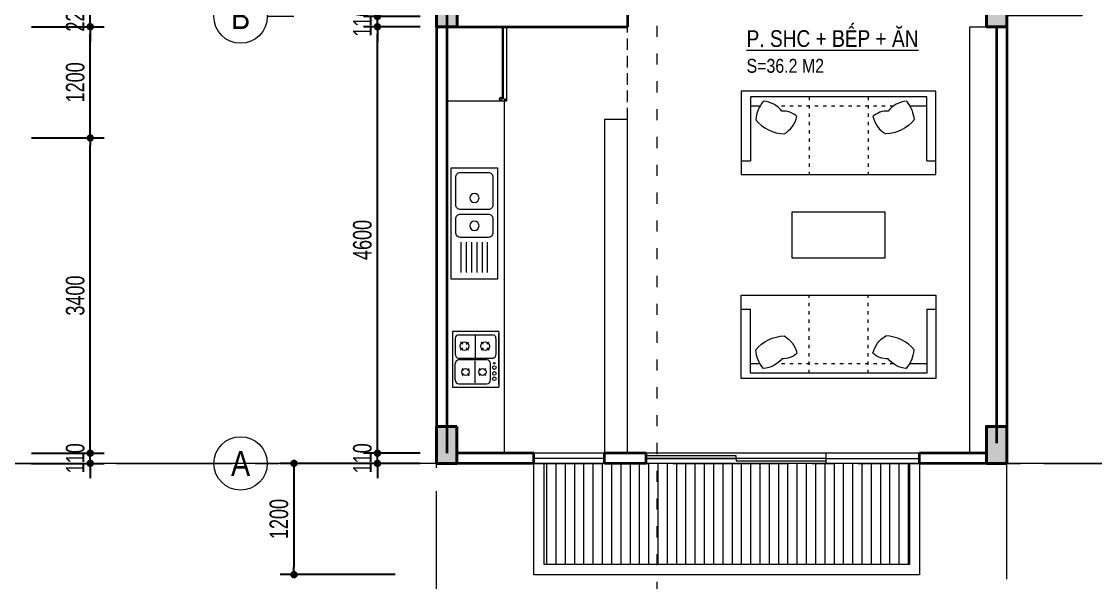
# Model space of a CAD drawing. Header units: millimetres. Extents: x 942520 to 1056220, y -189448 to -147448.
# Drawn here: x 966212 to 977795, y -179511 to -173459 of the extents above; entities that cross this region are included whole.
import ezdxf
from ezdxf.enums import TextEntityAlignment as Align

# ---------------------------------------------------------------- set-up
doc = ezdxf.new("R2010")
doc.units = ezdxf.units.MM
doc.header["$MEASUREMENT"] = 0
doc.header["$PDMODE"] = 2
doc.header["$PDSIZE"] = 1
for name, pattern in [('ACAD_ISO03W100', [30, 12, -18]), ('CENTER', [2, 1.25, -0.25, 0.25, -0.25]), ('HIDDEN2', [0.1875, 0.125, -0.0625])]:
    doc.linetypes.add(name, pattern=pattern)
doc.layers.get('DEFPOINTS').update_dxf_attribs({"color": 1})
for name, color, linetype, lineweight in [('DWGshare.com_1', 7, 'Continuous', 35), ('DWGshare.com_10', 126, 'Continuous', 13), ('DWGshare.com_11', 142, 'Continuous', 15), ('DWGshare.com_12', 139, 'CENTER', 9), ('DWGshare.com_15', 251, 'HIDDEN2', 9), ('DWGshare.com_2', 1, 'Continuous', 40), ('DWGshare.com_3', 125, 'Continuous', 18), ('DWGshare.com_4', 159, 'Continuous', 9), ('DWGshare.com_6', 122, 'Continuous', 18), ('DWGshare.com_8', 250, 'Continuous', 5)]:
    doc.layers.add(name, color=color, linetype=linetype, lineweight=lineweight)
doc.layers.add('DWGshare.com_18', color=40, linetype='Continuous', lineweight=9, plot=False)
doc.styles.add('DWGshare.com_1', font='VHARIALN.TTF')
doc.styles.add('DWGshare.com_3', font='VHARIALN.TTF', dxfattribs={"width": 0.85})
doc.dimstyles.new('DWGshare.com_1', dxfattribs={"dimscale": 100, "dimtxt": 1.8, "dimasz": 0.8, "dimexe": 1.5, "dimexo": 0, "dimgap": 0.6, "dimtad": 1, "dimdec": 0, "dimlfac": 2, "dimzin": 0, "dimdsep": 46, "dimtxsty": 'DWGshare.com_3', "dimblk": 'DWGshare.com_38', "dimcen": 0, "dimclrd": 256, "dimclre": 256, "dimclrt": 124, "dimazin": 2, "dimtfac": 0.75, "dimtdec": 0, "dimtix": 1, "dimtmove": 2, "dimatfit": 2, "dimfxl": 1, "dimtolj": 1, "dimtzin": 0, "dimarcsym": 0})

# ---------------------------------------------------------------- blocks, each defined once
blk = doc.blocks.new('DWGshare.com_38')
at = {"color": 0, "linetype": 'ByBlock', "lineweight": -2}
blk.add_line((-0.5, 0), (-1, 0), dxfattribs=at)
at = {"color": 0, "linetype": 'ByBlock', "const_width": 0.5}
blk.add_lwpolyline([(-0.25, 0, 1), (0.25, 0, 1)], format="xyb", close=True, dxfattribs=at)
blk = doc.blocks.new('*D52')
at = {"layer": 'DEFPOINTS', "color": 0, "linetype": 'Continuous', "transparency": 16777216}
for p in [(966319, -178116), (966954, -178116), (966319, -178226)]:
    blk.add_point(p, dxfattribs=at)
at = {"layer": 'DWGshare.com_10', "linetype": 'Continuous', "lineweight": -2, "transparency": 16777216}
for p, q in [((966954, -178036), (966954, -177956)), ((966319, -178116), (967104, -178116)), ((966954, -178226), (966954, -178116)), ((966319, -178226), (967104, -178226)), ((966954, -178306), (966954, -178386))]:
    blk.add_line(p, q, dxfattribs=at)
at = {"layer": 'DWGshare.com_10', "linetype": 'Continuous', "lineweight": -2, "transparency": 16777216, "xscale": 80, "yscale": 80, "zscale": 80}
for p, rotation in [((966954, -178116), 270), ((966954, -178226), 90)]:
    blk.add_blockref('DWGshare.com_38', p, dxfattribs=dict(at, rotation=rotation))
at = {"layer": 'DWGshare.com_10', "color": 124, "linetype": 'Continuous', "transparency": 16777216, "insert": (966792, -178171), "char_height": 200, "attachment_point": 5, "rotation": 90, "style": 'DWGshare.com_3'}
blk.add_mtext('\\A1;110', dxfattribs=at)
blk = doc.blocks.new('DWGshare.com_108')
at = {"color": 0, "linetype": 'ByBlock', "lineweight": -2}
for p, q in [((-1, 0.17), (0, 0)), ((-1, 0.17), (-1, -0.17)), ((0, 0), (-1, -0.17))]:
    blk.add_line(p, q, dxfattribs=at)
blk = doc.blocks.new('*D53')
at = {"layer": 'DEFPOINTS', "color": 0, "linetype": 'Continuous', "transparency": 16777216}
for p in [(966319, -174716), (966954, -174716), (966319, -178116)]:
    blk.add_point(p, dxfattribs=at)
at = {"layer": 'DWGshare.com_10', "linetype": 'Continuous', "lineweight": -2, "transparency": 16777216}
for p, q in [((966319, -174716), (967104, -174716)), ((966954, -178036), (966954, -174796)), ((966319, -178116), (967104, -178116))]:
    blk.add_line(p, q, dxfattribs=at)
at = {"layer": 'DWGshare.com_10', "linetype": 'Continuous', "lineweight": -2, "transparency": 16777216, "xscale": 80, "yscale": 80, "zscale": 80}
for p, rotation in [((966954, -174716), 90), ((966954, -178116), 270)]:
    blk.add_blockref('DWGshare.com_38', p, dxfattribs=dict(at, rotation=rotation))
at = {"layer": 'DWGshare.com_10', "color": 124, "linetype": 'Continuous', "transparency": 16777216, "insert": (966792, -176416), "char_height": 200, "attachment_point": 5, "rotation": 90, "style": 'DWGshare.com_3'}
blk.add_mtext('\\A1;3400', dxfattribs=at)
blk = doc.blocks.new('*D54')
at = {"layer": 'DEFPOINTS', "color": 0, "linetype": 'Continuous', "transparency": 16777216}
for p in [(966319, -173296), (966954, -173296), (966319, -173516)]:
    blk.add_point(p, dxfattribs=at)
at = {"layer": 'DWGshare.com_10', "linetype": 'Continuous', "lineweight": -2, "transparency": 16777216}
for p, q in [((966954, -173216), (966954, -173136)), ((966319, -173296), (967104, -173296)), ((966954, -173516), (966954, -173296)), ((966319, -173516), (967104, -173516)), ((966954, -173596), (966954, -173676))]:
    blk.add_line(p, q, dxfattribs=at)
at = {"layer": 'DWGshare.com_10', "linetype": 'Continuous', "lineweight": -2, "transparency": 16777216, "xscale": 80, "yscale": 80, "zscale": 80}
for p, rotation in [((966954, -173296), 270), ((966954, -173516), 90)]:
    blk.add_blockref('DWGshare.com_38', p, dxfattribs=dict(at, rotation=rotation))
at = {"layer": 'DWGshare.com_10', "color": 124, "linetype": 'Continuous', "transparency": 16777216, "insert": (966792, -173406), "char_height": 200, "attachment_point": 5, "rotation": 90, "style": 'DWGshare.com_3'}
blk.add_mtext('\\A1;220', dxfattribs=at)
blk = doc.blocks.new('DWGshare.com_28')
blk.add_line((0, -288), (0, 0))
blk.add_circle((0, 288), 288)
at = {"style": 'DWGshare.com_1'}
blk.add_attdef('1', text='', height=270, dxfattribs=at).set_placement((0, 288), align=Align.MIDDLE_CENTER)
blk = doc.blocks.new('DWGshare.com_98')
at = {"layer": 'DWGshare.com_6'}
ref = blk.add_blockref('DWGshare.com_28', (-1825.3, 4820), dxfattribs=dict(at, rotation=90))
ref.add_attrib('1', 'b', dxfattribs={"layer": '0', "height": 270, "style": 'DWGshare.com_1'}).set_placement((-2113, 4820), align=Align.MIDDLE_CENTER)
ref = blk.add_blockref('DWGshare.com_28', (-1825.3, 0), dxfattribs=dict(at, rotation=90))
ref.add_attrib('1', 'a', dxfattribs={"layer": '0', "height": 270, "style": 'DWGshare.com_1'}).set_placement((-2113, 0), align=Align.MIDDLE_CENTER)
blk = doc.blocks.new('*D101')
at = {"layer": 'DEFPOINTS', "color": 0, "linetype": 'Continuous', "transparency": 16777216}
for p in [(970242, -178226), (969151, -179426), (970242, -179426)]:
    blk.add_point(p, dxfattribs=at)
at = {"layer": 'DWGshare.com_10', "linetype": 'Continuous', "lineweight": -2, "transparency": 16777216}
for p, q in [((970242, -178226), (969001, -178226)), ((969151, -178306), (969151, -179346)), ((970242, -179426), (969001, -179426))]:
    blk.add_line(p, q, dxfattribs=at)
at = {"layer": 'DWGshare.com_10', "linetype": 'Continuous', "lineweight": -2, "transparency": 16777216, "xscale": 80, "yscale": 80, "zscale": 80}
for p, rotation in [((969151, -178226), 90), ((969151, -179426), 270)]:
    blk.add_blockref('DWGshare.com_38', p, dxfattribs=dict(at, rotation=rotation))
at = {"layer": 'DWGshare.com_10', "color": 124, "linetype": 'Continuous', "transparency": 16777216, "insert": (968989, -178826), "char_height": 200, "attachment_point": 5, "rotation": 90, "style": 'DWGshare.com_3'}
blk.add_mtext('\\A1;1200', dxfattribs=at)
blk = doc.blocks.new('DWGshare.com_39')
at = {"layer": 'DWGshare.com_2'}
h = blk.add_hatch(color=256, dxfattribs=at)
h.dxf.hatch_style = 1
h.paths.add_polyline_path([(749369, 239623), (749589, 239623), (749589, 239843), (749369, 239843)])
blk.add_lwpolyline([(749369, 239623), (749589, 239623), (749589, 239843), (749369, 239843)], close=True, dxfattribs=at)
blk = doc.blocks.new('DWGshare.com_44')
at = {"layer": 'DWGshare.com_2'}
blk.add_hatch(color=256, dxfattribs=at).paths.add_polyline_path([(-180, 0), (220, 0), (220, 220), (-180, 220)])
blk.add_lwpolyline([(-180, 0), (220, 0), (220, 220), (-180, 220)], close=True, dxfattribs=at)
blk = doc.blocks.new('DWGshare.com_101')
at = {"layer": 'DWGshare.com_3'}
blk.add_line((1717, -239), (1607, -239), dxfattribs=at)
at = {"layer": 'DWGshare.com_2', "xscale": -1}
for name, p, rotation in [('DWGshare.com_44', (-33, -239), 270), ('DWGshare.com_39', (-747871, 239604), 180), ('DWGshare.com_44', (5897, -225), 270), ('DWGshare.com_39', (-749401, 238094), 180), ('DWGshare.com_39', (-747871, 238094), 180), ('DWGshare.com_39', (-749401, 235494), 180), ('DWGshare.com_39', (-743471, 235494), 180), ('DWGshare.com_44', (187, -8839), 90), ('DWGshare.com_44', (6117, -8839), 90)]:
    blk.add_blockref(name, p, dxfattribs=dict(at, rotation=rotation))
blk = doc.blocks.new('*D158')
at = {"layer": 'DEFPOINTS', "color": 0, "linetype": 'Continuous', "transparency": 16777216}
for p in [(970051, -178116), (970511, -178116), (970511, -178226)]:
    blk.add_point(p, dxfattribs=at)
at = {"layer": 'DWGshare.com_10', "linetype": 'Continuous', "lineweight": -2, "transparency": 16777216}
for p, q in [((970051, -178036), (970051, -177956)), ((970511, -178116), (969901, -178116)), ((970051, -178226), (970051, -178116)), ((970511, -178226), (969901, -178226)), ((970051, -178306), (970051, -178386))]:
    blk.add_line(p, q, dxfattribs=at)
at = {"layer": 'DWGshare.com_10', "linetype": 'Continuous', "lineweight": -2, "transparency": 16777216, "xscale": 80, "yscale": 80, "zscale": 80}
for p, rotation in [((970051, -178116), 270), ((970051, -178226), 90)]:
    blk.add_blockref('DWGshare.com_38', p, dxfattribs=dict(at, rotation=rotation))
at = {"layer": 'DWGshare.com_10', "color": 124, "linetype": 'Continuous', "transparency": 16777216, "insert": (969889, -178171), "char_height": 200, "attachment_point": 5, "rotation": 90, "style": 'DWGshare.com_3'}
blk.add_mtext('\\A1;110', dxfattribs=at)
blk = doc.blocks.new('*D159')
at = {"layer": 'DEFPOINTS', "color": 0, "linetype": 'Continuous', "transparency": 16777216}
for p in [(970051, -173516), (970511, -173516), (970511, -178116)]:
    blk.add_point(p, dxfattribs=at)
at = {"layer": 'DWGshare.com_10', "linetype": 'Continuous', "lineweight": -2, "transparency": 16777216}
for p, q in [((970511, -173516), (969901, -173516)), ((970051, -178036), (970051, -173596)), ((970511, -178116), (969901, -178116))]:
    blk.add_line(p, q, dxfattribs=at)
at = {"layer": 'DWGshare.com_10', "linetype": 'Continuous', "lineweight": -2, "transparency": 16777216, "xscale": 80, "yscale": 80, "zscale": 80}
for p, rotation in [((970051, -173516), 90), ((970051, -178116), 270)]:
    blk.add_blockref('DWGshare.com_38', p, dxfattribs=dict(at, rotation=rotation))
at = {"layer": 'DWGshare.com_10', "color": 124, "linetype": 'Continuous', "transparency": 16777216, "insert": (969889, -175816), "char_height": 200, "attachment_point": 5, "rotation": 90, "style": 'DWGshare.com_3'}
blk.add_mtext('\\A1;4600', dxfattribs=at)
blk = doc.blocks.new('*D160')
at = {"layer": 'DEFPOINTS', "color": 0, "linetype": 'Continuous', "transparency": 16777216}
for p in [(970051, -173406), (970511, -173406), (970511, -173516)]:
    blk.add_point(p, dxfattribs=at)
at = {"layer": 'DWGshare.com_10', "linetype": 'Continuous', "lineweight": -2, "transparency": 16777216}
for p, q in [((970051, -173326), (970051, -173246)), ((970511, -173406), (969901, -173406)), ((970051, -173516), (970051, -173406)), ((970511, -173516), (969901, -173516)), ((970051, -173596), (970051, -173676))]:
    blk.add_line(p, q, dxfattribs=at)
at = {"layer": 'DWGshare.com_10', "linetype": 'Continuous', "lineweight": -2, "transparency": 16777216, "xscale": 80, "yscale": 80, "zscale": 80}
for p, rotation in [((970051, -173406), 270), ((970051, -173516), 90)]:
    blk.add_blockref('DWGshare.com_38', p, dxfattribs=dict(at, rotation=rotation))
at = {"layer": 'DWGshare.com_10', "color": 124, "linetype": 'Continuous', "transparency": 16777216, "insert": (969889, -173461), "char_height": 200, "attachment_point": 5, "rotation": 90, "style": 'DWGshare.com_3'}
blk.add_mtext('\\A1;110', dxfattribs=at)
blk = doc.blocks.new('DWGshare.com_113')
at = {"layer": 'DWGshare.com_6', "linetype": 'ACAD_ISO03W100', "ltscale": 10}
blk.add_line((950519, -229623), (950519, -245530), dxfattribs=at)
blk = doc.blocks.new('*D181')
at = {"layer": 'DEFPOINTS', "color": 0, "linetype": 'Continuous', "transparency": 16777216}
for p in [(966319, -173516), (966954, -173516), (966319, -174716)]:
    blk.add_point(p, dxfattribs=at)
at = {"layer": 'DWGshare.com_10', "linetype": 'Continuous', "lineweight": -2, "transparency": 16777216}
for p, q in [((966319, -173516), (967104, -173516)), ((966954, -174636), (966954, -173596)), ((966319, -174716), (967104, -174716))]:
    blk.add_line(p, q, dxfattribs=at)
at = {"layer": 'DWGshare.com_10', "linetype": 'Continuous', "lineweight": -2, "transparency": 16777216, "xscale": 80, "yscale": 80, "zscale": 80}
for p, rotation in [((966954, -173516), 90), ((966954, -174716), 270)]:
    blk.add_blockref('DWGshare.com_38', p, dxfattribs=dict(at, rotation=rotation))
at = {"layer": 'DWGshare.com_10', "color": 124, "linetype": 'Continuous', "transparency": 16777216, "insert": (966792, -174116), "char_height": 200, "attachment_point": 5, "rotation": 90, "style": 'DWGshare.com_3'}
blk.add_mtext('\\A1;1200', dxfattribs=at)
blk = doc.blocks.new('DWGshare.com_4')
at = {"lineweight": 0}
for p, q in [((-400, 618), (-400, 642)), ((-400, 582), (-400, 630)), ((-400, 0), (-400, 582)), ((-394, 648), (394, 648)), ((-365, 588), (-381, 633)), ((-374, 612), (394, 612)), ((-369, 600), (400, 600)), ((400, 642), (400, 618)), ((400, 600), (400, 0)), ((400, 0), (-400, 0))]:
    blk.add_line(p, q, dxfattribs=at)
for centre, radius in [((-390, 630), 9.52), ((-382, 582), 18.1), ((-390, 630), 2.86), ((-382, 582), 2.86)]:
    blk.add_circle(centre, radius, dxfattribs=at)
at = {"lineweight": 0, "extrusion": (0, 0, -1)}
for centre, start, end in [((394, 642), 359.9999, 89.9999), ((-394, 642), 89.9999, 179.9999), ((-394, 618), 179.9999, 269.9999)]:
    blk.add_arc(centre, 5.71, start, end, dxfattribs=at)
blk = doc.blocks.new('DWGshare.com_5')
for p, q in [((2000, 840), (100, 840)), ((100, 840), (100, 150)), ((2000, 150), (2000, 840)), ((204, 740), (100, 740)), ((2000, 740), (1818, 740)), ((0, 150), (100, 150)), ((2000, 150), (2100, 150))]:
    blk.add_line(p, q)
at = {"linetype": 'ACAD_ISO03W100', "ltscale": 3}
for p, q in [((733, 840), (733, 0)), ((1367, 840), (1367, 0)), ((1641, 740), (381, 740))]:
    blk.add_line(p, q, dxfattribs=at)
blk.add_lwpolyline([(0, 0), (2100, 0), (2100, 900), (0, 900)], close=True)
for points in [[(240, 792, 0.150015), (156, 591, 0.215953), (463, 440)], [(1781, 792, -0.150015), (1865, 591, -0.215953), (1559, 440)]]:
    blk.add_lwpolyline(points, format="xyb")
for centre, radius, start, end in [((218, 515), 278, 37.9116, 85.4282), ((1804, 515), 278, 94.5718, 142.0884), ((451, 469), 217, 46.258, 93.6661), ((320, 690), 288, 299.6456, 347.0925), ((1570, 469), 217, 86.3339, 133.742), ((1701, 690), 288, 192.9075, 240.3544)]:
    blk.add_arc(centre, radius, start, end)
blk = doc.blocks.new('DWGshare.com_17')
for p, q in [((0, 300), (0, -300)), ((500, 300), (0, 300)), ((69, 264), (430, 264)), ((245, 254), (245, 18)), ((500, 300), (500, -300)), ((500, -272), (500, 272)), ((29, 224), (29, 58)), ((111, 161), (88, 183)), ((111, 121), (88, 99)), ((150, 161), (172, 183)), ((150, 121), (172, 99)), ((333, 161), (311, 183)), ((333, 121), (311, 99)), ((372, 161), (394, 183)), ((372, 121), (394, 99)), ((470, 224), (470, 58)), ((430, 8), (69, 8)), ((29, -224), (29, -48)), ((372, -8), (69, -8)), ((124, -120), (104, -100)), ((159, -120), (179, -100)), ((245, -254), (245, -18)), ((307, -120), (287, -100)), ((342, -120), (362, -100)), ((412, -224), (412, -48)), ((124, -156), (104, -176)), ((159, -156), (179, -176)), ((307, -156), (287, -176)), ((342, -156), (362, -176)), ((0, -300), (500, -300)), ((69, -264), (372, -264))]:
    blk.add_line(p, q)
for centre, radius in [((130, 141), 46.6), ((352, 141), 46.6), ((141, -138), 38.8), ((324, -138), 38.8), ((452, -90), 19.9), ((452, -44), 7.12), ((452, -154), 19.9), ((452, -211), 19.9)]:
    blk.add_circle(centre, radius)
for centre, radius, start, end in [((69, 224), 40, 90, 180), ((430, 224), 40, 0, 90), ((79, 56), 49.6, 178.4608, 258.8588), ((421, 56), 49.6, 281.1412, 1.5392), ((69, -48), 40, 90, 180), ((372, -48), 40, 0, 90), ((69, -224), 40, 180, 270), ((372, -224), 40, 270, 0)]:
    blk.add_arc(centre, radius, start, end)
blk = doc.blocks.new('DWGshare.com_10')
for p, q in [((70, 393), (400, 393)), ((70, 336), (400, 336)), ((70, 279), (400, 279)), ((70, 221), (400, 221)), ((70, 164), (400, 164)), ((70, 107), (400, 107))]:
    blk.add_line(p, q)
blk.add_lwpolyline([(0, 0), (1200, 0), (1200, 500), (0, 500)], close=True)
for points in [[(650, 450), (500, 450, 0.414214), (450, 400), (450, 100, 0.414214), (500, 50), (650, 50, 0.414214), (700, 100), (700, 400, 0.414214)], [(1100, 450), (800, 450, 0.414214), (750, 400), (750, 100, 0.414214), (800, 50), (1100, 50, 0.414214), (1150, 100), (1150, 400, 0.414214)]]:
    blk.add_lwpolyline(points, format="xyb", close=True)
for centre in [(575, 250), (875, 250)]:
    blk.add_circle(centre, 50)
blk = doc.blocks.new('DWGshare.com_2')
at = {"style": 'DWGshare.com_1'}
for tag, p in [('ROOM', (0, 283)), ('%%UROOM', (0, 0))]:
    blk.add_attdef(tag, p, '', height=180, dxfattribs=at)
at = {"color": 126, "style": 'DWGshare.com_1'}
for tag, p in [('S=101M2', (0, -279)), ('9.E.2', (0, -493))]:
    blk.add_attdef(tag, p, '', height=150, dxfattribs=at)

msp = doc.modelspace()

# ---------------------------------------------------------------- hatches: boundary and pattern name
at = {"layer": 'DWGshare.com_4', "linetype": 'Continuous'}
h = msp.add_hatch(dxfattribs=at)
h.set_pattern_fill('_USER', color=256, scale=100, angle=90, style=0, pattern_type=0)
h.set_pattern_definition([(90, (974978.19, -179016.42), (-100, 6e-15), [])])
h.paths.add_polyline_path([(975787.9, -178226.4), (973038.2, -178226.4), (971847.9, -178226.4), (971847.9, -179316.4), (975787.9, -179316.4)])

# ---------------------------------------------------------------- linework, layer by layer
at = {"layer": 'DWGshare.com_1', "linetype": 'Continuous'}
for p, q in [((970688.2, -169186.4), (970688.2, -178006.4)), ((970798.2, -171176.4), (970798.2, -178116.4)), ((972748.2, -173296.4), (972748.2, -173516.4)), ((976838.2, -173296.4), (976838.2, -178226.4)), ((970908.2, -173516.4), (972748.2, -173516.4)), ((976728.2, -173516.4), (976728.2, -178006.4)), ((971737.9, -178116.4), (970908.2, -178116.4)), ((971737.9, -178226.4), (971737.9, -178116.4)), ((972948.2, -178116.4), (972498.2, -178116.4)), ((972498.2, -178226.4), (972498.2, -178116.4)), ((972948.2, -178226.4), (972948.2, -178116.4)), ((976618.2, -178116.4), (975897.9, -178116.4)), ((975897.9, -178226.4), (975897.9, -178116.4)), ((971737.9, -178226.4), (970908.2, -178226.4)), ((972948.2, -178226.4), (972498.2, -178226.4)), ((976618.2, -178226.4), (975897.9, -178226.4))]:
    msp.add_line(p, q, dxfattribs=at)
at = {"layer": 'DWGshare.com_11', "linetype": 'Continuous'}
for p, q in [((972498.2, -178116.4), (971737.9, -178116.4)), ((975897.9, -178116.4), (972948.2, -178116.4)), ((974888.2, -178226.4), (974888.2, -178116.4)), ((972498.2, -178171.4), (971737.9, -178171.4)), ((972498.2, -178226.4), (971737.9, -178226.4)), ((974888.2, -178171.4), (972948.2, -178171.4)), ((975897.9, -178226.4), (972948.2, -178226.4)), ((974888.2, -178171.4), (975897.9, -178171.4))]:
    msp.add_line(p, q, dxfattribs=at)
for points in [[(972948.2, -178171.4), (973918.2, -178171.4), (973918.2, -178144.1), (972948.2, -178144.1)], [(973918.2, -178198.7), (974888.2, -178198.7), (974888.2, -178171.4), (973918.2, -178171.4)]]:
    msp.add_lwpolyline(points, close=True, dxfattribs=at)
at = {"layer": 'DWGshare.com_12', "ltscale": 1000}
for p, q in [((970688.2, -179773.8), (970688.2, -167909.8)), ((976838.2, -179473.8), (976838.2, -167909.8)), ((943236.3, -178226.4), (979694.8, -178226.4))]:
    msp.add_line(p, q, dxfattribs=at)
at = {"layer": 'DWGshare.com_15', "ltscale": 1000}
msp.add_line((972748.2, -174516.9), (972748.2, -173516.4), dxfattribs=at)
at = {"layer": 'DWGshare.com_18', "linetype": 'ByBlock', "ltscale": 5}
msp.add_lwpolyline([(976838.2, -173397), (976838.2, -178226.4), (975897.9, -178226.4), (975897.9, -179426.4), (971737.9, -179426.4), (971737.9, -178226.4), (970688.2, -178226.4), (970688.2, -173516.4), (970688.2, -169186.4), (976838.2, -169186.4), (976838.2, -171156.4), (977648.2, -171156.4), (977648.2, -173397), (976838.2, -173397)], dxfattribs=at)
at = {"layer": 'DWGshare.com_2', "linetype": 'ACAD_ISO03W100', "ltscale": 20, "const_width": 15}
msp.add_lwpolyline([(943236.3, -178226.4), (979694.8, -178226.4)], dxfattribs=at)
at = {"layer": 'DWGshare.com_3'}
msp.add_line((970908.2, -173516.4), (970798.2, -173516.4), dxfattribs=at)
at = {"layer": 'DWGshare.com_3', "linetype": 'Continuous'}
for points in [[(975897.9, -178226.4), (975897.9, -179426.4), (971737.9, -179426.4), (971737.9, -178226.4)], [(975787.9, -178226.4), (975787.9, -179316.4), (971847.9, -179316.4), (971847.9, -178226.4)]]:
    msp.add_lwpolyline(points, dxfattribs=at)
at = {"layer": 'DWGshare.com_8', "linetype": 'Continuous'}
for p, q in [((976438.2, -173516.4), (976618.2, -173516.4)), ((976438.2, -178116.4), (976438.2, -173516.4)), ((971418.2, -174316.4), (971418.2, -178116.4))]:
    msp.add_line(p, q, dxfattribs=at)
for points in [[(972748.2, -174516.9), (972498.2, -174516.9), (972498.2, -178116.4), (972748.2, -178116.4)], [(975524.1, -176011.4), (974524.1, -176011.4), (974524.1, -175511.4), (975524.1, -175511.4)]]:
    msp.add_lwpolyline(points, close=True, dxfattribs=at)

# ---------------------------------------------------------------- block references
at = {"layer": 'DWGshare.com_10', "linetype": 'Continuous'}
msp.add_blockref('DWGshare.com_98', (970688.2, -178226.4), dxfattribs=at)
at = {"layer": 'DWGshare.com_2', "linetype": 'Continuous'}
msp.add_blockref('DWGshare.com_101', (970721.1, -169167.4), dxfattribs=at)
at = {"layer": 'DWGshare.com_6'}
msp.add_blockref('DWGshare.com_113', (22543.2, 62418.4), dxfattribs=at)
ref = msp.add_blockref('DWGshare.com_2', (974031.2, -173733.5), dxfattribs=at)
ref.add_attrib('%%UROOM', '%%up. shc + bÕp + ¨n', (974031.2, -173733.5), dxfattribs={"layer": '0', "height": 180, "style": 'DWGshare.com_1'})
ref.add_attrib('S=101M2', 'S=36.2 m2', (974031.2, -174012.7), dxfattribs={"layer": '0', "color": 126, "height": 150, "style": 'DWGshare.com_1'})
at = {"layer": 'DWGshare.com_8', "extrusion": (0, 0, -1), "zscale": -1, "rotation": 90.00000000000001}
msp.add_blockref('DWGshare.com_4', (-970798.2, -173916.4), dxfattribs=at)
at = {"layer": 'DWGshare.com_8', "linetype": 'ACAD_ISO03W100', "ltscale": 3}
msp.add_blockref('DWGshare.com_5', (973974.1, -175111.4), dxfattribs=at)
at = {"layer": 'DWGshare.com_8', "xscale": -1, "rotation": 270.0000000000001}
msp.add_blockref('DWGshare.com_10', (970846.4, -176238.1), dxfattribs=at)
at = {"layer": 'DWGshare.com_8', "linetype": 'ACAD_ISO03W100', "ltscale": 3, "xscale": -1, "rotation": 180}
msp.add_blockref('DWGshare.com_5', (973974.1, -176411.4), dxfattribs=at)
at = {"layer": 'DWGshare.com_8'}
msp.add_blockref('DWGshare.com_17', (970859.4, -177102.1), dxfattribs=at)

# ---------------------------------------------------------------- dimensions: what is measured, and where the dimension line sits
at = {"layer": 'DWGshare.com_10', "linetype": 'Continuous'}
for base, p1, p2, picture, middle in [((966953.9, -173296.4), (966318.7, -173516.4), (966318.7, -173296.4), '*D54', (966791.8, -173406.4)), ((970050.9, -173406.4), (970510.5, -173516.4), (970510.5, -173406.4), '*D160', (969888.8, -173461.4)), ((966953.9, -173516.4), (966318.7, -174716.4), (966318.7, -173516.4), '*D181', (966791.8, -174116.4)), ((970050.9, -173516.4), (970510.5, -178116.4), (970510.5, -173516.4), '*D159', (969888.8, -175816.4)), ((966953.9, -174716.4), (966318.7, -178116.4), (966318.7, -174716.4), '*D53', (966791.7, -176416.4)), ((966953.9, -178116.4), (966318.7, -178226.4), (966318.7, -178116.4), '*D52', (966791.8, -178171.4)), ((970050.9, -178116.4), (970510.5, -178226.4), (970510.5, -178116.4), '*D158', (969888.8, -178171.4)), ((969150.9, -179426.4), (970241.6, -178226.4), (970241.6, -179426.4), '*D101', (968988.8, -178826.4))]:
    dim = msp.add_linear_dim(base=base, p1=p1, p2=p2, angle=90, dimstyle='DWGshare.com_1', override={"dimtxt": 2, "dimlfac": 1, "dimldrblk": 'DWGshare.com_108'}, dxfattribs=at)
    dim.commit()
    dim.dimension.update_dxf_attribs({"geometry": picture, "text_midpoint": middle})

doc.saveas('drawing.dxf')
